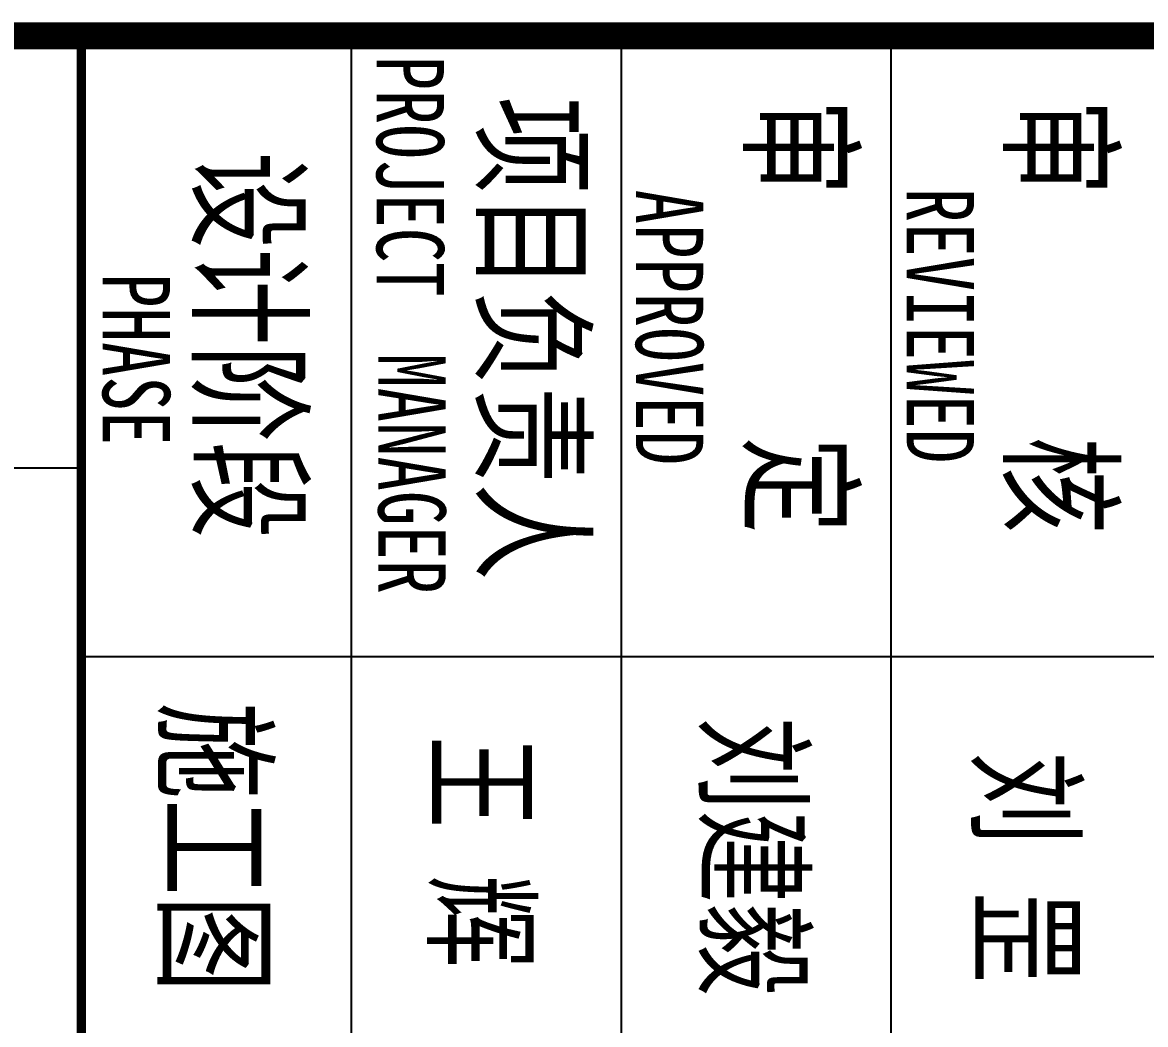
# Model space of a CAD drawing. Header units: millimetres. Extents: x 539196 to 807275, y 431843 to 1156631.
# Drawn here: x 686853 to 692740, y 521381 to 526631 of the extents above; entities that cross this region are included whole.
import ezdxf

# ---------------------------------------------------------------- set-up
doc = ezdxf.new("R2010")
doc.units = ezdxf.units.MM
doc.header["$MEASUREMENT"] = 0
doc.layers.add('PUB_TITLE', color=4, linetype='Continuous')
doc.styles.add('-宋体', font='', dxfattribs={"width": 0.8})
doc.styles.get('-宋体').set_extended_font_data('SimSun')

# ---------------------------------------------------------------- blocks, each defined once
blk = doc.blocks.new('图签11')
for p, q in [((3661955.9, -366170.7), (3661955.9, -326170.7)), ((3664255.9, -343170.3), (3664255.9, -355170.3)), ((3661955.9, -352170.3), (3668755.9, -352170.3)), ((3661955.9, -353170.3), (3668755.9, -353170.3)), ((3661955.9, -355170.3), (3661955.9, -354170.3)), ((3661955.9, -354170.3), (3668755.9, -354170.3)), ((3663555.9, -361670.3), (3663555.9, -355170.3))]:
    blk.add_line(p, q)
at = {"const_width": 34}
blk.add_lwpolyline([(3661955.9, -355170.3), (3668755.9, -355170.3)], dxfattribs=at)
at = {"layer": 'PUB_TITLE', "const_width": 100}
blk.add_lwpolyline([(3661955.9, -326170.7), (3668755.9, -326170.7), (3668755.9, -366170.3), (3661955.9, -366170.3)], close=True, dxfattribs=at)
at = {"style": '-宋体', "width": 0.75}
for s, height, p in [('审     核', 350, (3662189.7, -351717.3)), ('刘 罡', 336.33, (3664608.9, -351836.6)), ('REVIEWED', 250, (3662518.6, -352111.7)), ('审     定', 350, (3662189.7, -352681.1)), ('刘建毅', 336.33, (3664480.2, -352846.4)), ('APPROVED', 250, (3662525.2, -353115.3)), ('项目负责人', 350, (3662181.5, -353672.3)), ('王 辉', 336.33, (3664548.1, -353854.5)), ('MANAGER', 250, (3663131, -354069.8)), ('PROJECT', 250, (3662028.5, -354076.2)), ('设计阶段', 350, (3662385.7, -354722.3)), ('施工图', 350, (3664424.3, -354850.6)), ('PHASE', 250, (3662834.2, -355091.5))]:
    blk.add_text(s, height=height, dxfattribs=at).set_placement(p)

msp = doc.modelspace()

# ---------------------------------------------------------------- block references
at = {"xscale": 1.41428571427241, "yscale": 1.41428571427241, "zscale": 1.414285714285714, "rotation": 270}
msp.add_blockref('图签11', (1189474.3, 5705612.1), dxfattribs=at)

doc.saveas('drawing.dxf')
